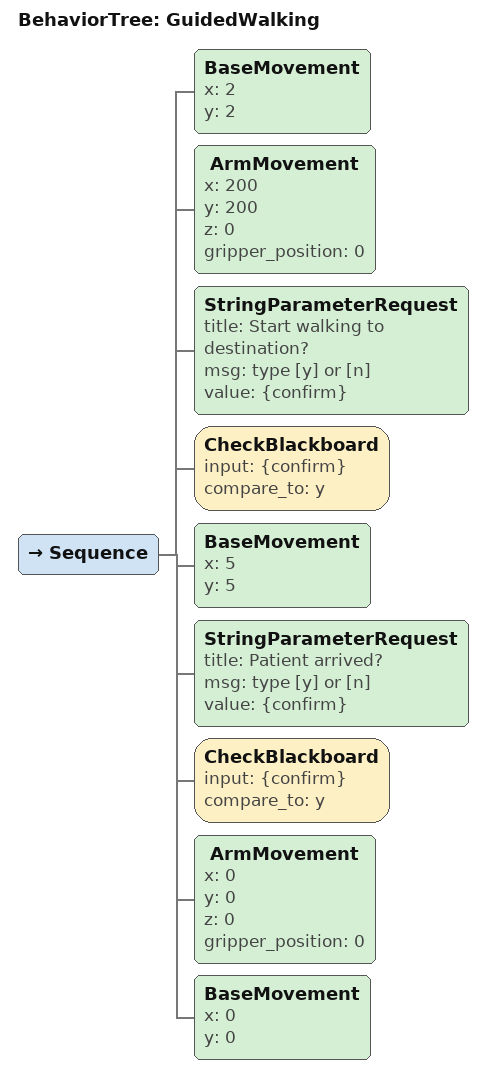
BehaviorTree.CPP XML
<root main_tree_to_execute = "GuidedWalking" >
    <BehaviorTree ID="GuidedWalking">
        <Sequence>
            <!--room1 = (2,2)-->
            <BaseMovement x="2" y="2"/>
            <!--arm_support_position = (200,200,0,0)-->
            <ArmMovement x="200" y="200" z="0" gripper_position="0"/>
            <StringParameterRequest title="Start walking to destination?"
                                    msg="type [y] or [n]"
                                    value="{confirm}"/>
            <CheckBlackboard input="{confirm}" compare_to="y" />
            <!--room2 = (5,5)-->
            <BaseMovement x="5" y="5"/>
            <StringParameterRequest title="Patient arrived?"
                                    msg="type [y] or [n]"
                                    value="{confirm}"/>
            <CheckBlackboard input="{confirm}" compare_to="y" />
            <!--arm_home_position = (0,0,0,0)-->
            <ArmMovement x="0" y="0" z="0" gripper_position="0"/>
            <!--waiting_area = (0,0)-->
            <BaseMovement x="0" y="0"/>
        </Sequence>
    </BehaviorTree>
 </root>
